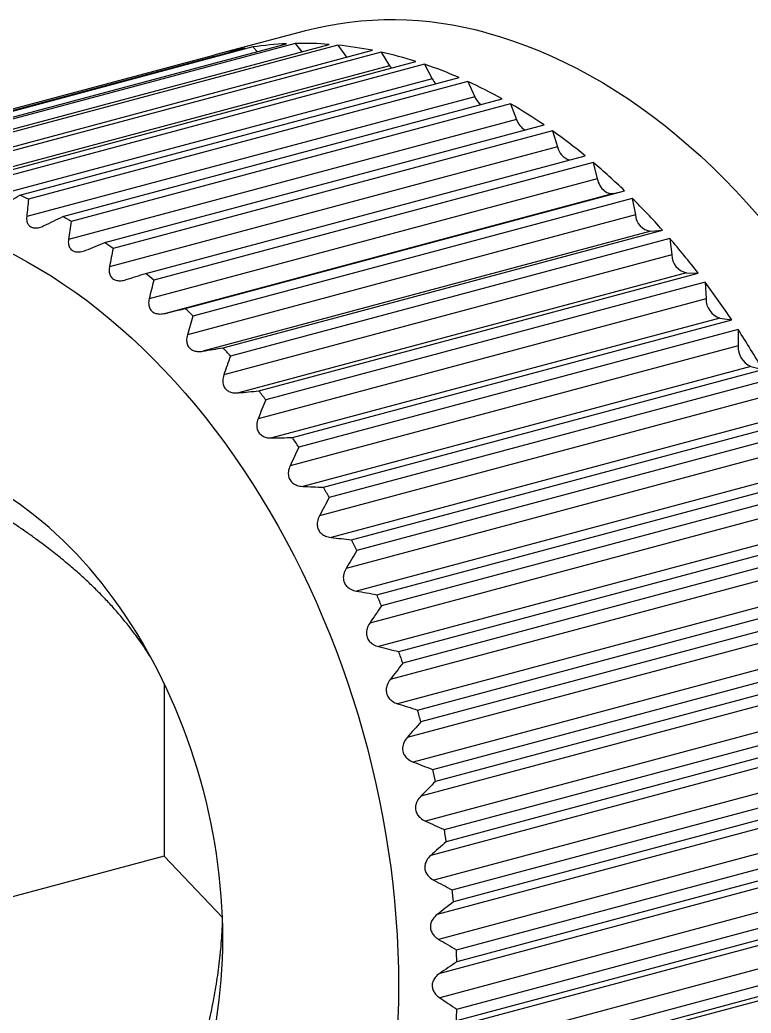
# Model space of a CAD drawing. Header units: millimetres. Extents: x 1.1 to 47.7, y 1.1 to 36.6.
# Drawn here: x 37.673 to 39.88, y 30.95 to 33.948 of the extents above; entities that cross this region are included whole.
import ezdxf

# ---------------------------------------------------------------- set-up
doc = ezdxf.new("R2010")
doc.units = ezdxf.units.MM
doc.header["$LTSCALE"] = 0.17487
doc.linetypes.add('SLD-Solid', pattern=[0])

msp = doc.modelspace()

# ---------------------------------------------------------------- linework, layer by layer
at = {"color": 7, "linetype": 'SLD-Solid', "lineweight": 25}
for p, q in [((38.5308, 33.9141), (38.2657, 33.8431)), ((37.0254, 33.5067), (38.3513, 33.862)), ((38.3763, 33.866), (37.0505, 33.5108)), ((37.1518, 33.5206), (38.4776, 33.8758)), ((38.5032, 33.8767), (37.1774, 33.5215)), ((37.2806, 33.5187), (38.6065, 33.8739)), ((38.6325, 33.8716), (37.3066, 33.5164)), ((37.4111, 33.5008), (38.737, 33.856)), ((38.3763, 33.866), (38.3894, 33.8522)), ((38.5032, 33.8767), (38.5237, 33.8517)), ((38.6325, 33.8716), (38.6584, 33.835)), ((38.2527, 33.8395), (36.9269, 33.4843)), ((38.7632, 33.8506), (37.4373, 33.4954)), ((37.5422, 33.4673), (38.868, 33.8225)), ((38.2527, 33.8395), (38.2561, 33.8364)), ((38.7632, 33.8506), (38.7886, 33.809)), ((38.7886, 33.809), (37.4367, 33.4468)), ((38.8942, 33.8139), (37.5684, 33.4587)), ((38.8942, 33.8139), (38.9174, 33.7701)), ((38.9174, 33.7701), (37.5654, 33.4078)), ((37.6729, 33.4182), (38.9987, 33.7734)), ((39.0247, 33.7618), (37.6989, 33.4066)), ((39.0247, 33.7618), (39.0454, 33.716)), ((39.0454, 33.716), (37.6934, 33.3538)), ((37.8022, 33.3541), (39.128, 33.7093)), ((39.1536, 33.6947), (37.8278, 33.3395)), ((39.1536, 33.6947), (39.1716, 33.6474)), ((39.1716, 33.6474), (37.8196, 33.2852)), ((37.9291, 33.2754), (39.2549, 33.6306)), ((39.2799, 33.6132), (37.9541, 33.258)), ((39.2799, 33.6132), (39.2952, 33.5646)), ((39.2952, 33.5646), (37.9432, 33.2024)), ((38.0527, 33.1827), (39.3785, 33.5379)), ((39.4027, 33.5177), (38.0769, 33.1625)), ((39.4027, 33.5177), (39.415, 33.4683)), ((39.415, 33.4683), (38.0631, 33.1061)), ((38.1719, 33.0766), (39.4978, 33.4319)), ((39.4639, 33.4241), (39.4978, 33.4319)), ((39.4639, 33.4241), (38.1119, 33.0619)), ((39.521, 33.4091), (38.1952, 33.0539)), ((39.521, 33.4091), (39.5304, 33.3592)), ((39.5304, 33.3592), (38.1784, 32.997)), ((38.286, 32.9581), (39.6119, 33.3133)), ((39.577, 33.31), (39.6119, 33.3133)), ((39.577, 33.31), (38.2251, 32.9477)), ((39.634, 33.2882), (38.3081, 32.933)), ((39.634, 33.2882), (39.6402, 33.2382)), ((39.6402, 33.2382), (38.2882, 32.876)), ((39.6844, 33.1842), (38.3324, 32.822)), ((38.3941, 32.828), (39.7199, 33.1832)), ((39.6844, 33.1842), (39.7199, 33.1832)), ((39.7407, 33.1559), (38.4149, 32.8007)), ((39.7407, 33.1559), (39.7438, 33.1061)), ((39.7438, 33.1061), (38.3919, 32.7439)), ((39.7851, 33.0479), (38.4331, 32.6857)), ((38.4952, 32.6873), (39.821, 33.0425)), ((39.7851, 33.0479), (39.821, 33.0425)), ((39.8404, 33.0132), (38.5145, 32.658)), ((39.8404, 33.0132), (39.8404, 32.9641)), ((39.8404, 32.9641), (38.4884, 32.6019)), ((39.8785, 32.9019), (38.5265, 32.5397)), ((38.5887, 32.5371), (39.9145, 32.8923)), ((39.8785, 32.9019), (39.9145, 32.8923)), ((39.9322, 32.8612), (38.6064, 32.506)), ((39.9291, 32.8131), (38.5771, 32.4509)), ((39.9638, 32.7476), (38.6118, 32.3854)), ((38.6738, 32.3785), (39.9997, 32.7337)), ((40.0156, 32.701), (38.6898, 32.3458)), ((40.0094, 32.6544), (38.6574, 32.2922)), ((40.0403, 32.5859), (38.6883, 32.2237)), ((38.75, 32.2127), (40.0758, 32.5679)), ((40.0899, 32.534), (38.764, 32.1788)), ((40.0805, 32.489), (38.7286, 32.1268)), ((40.1075, 32.4182), (38.7555, 32.056)), ((38.8165, 32.041), (40.1423, 32.3962)), ((40.1544, 32.3612), (38.8286, 32.006)), ((40.1421, 32.3184), (38.7901, 31.9562)), ((40.1649, 32.2457), (38.8129, 31.8835)), ((38.8729, 31.8646), (40.1987, 32.2198)), ((40.2088, 32.1841), (38.883, 31.8289)), ((40.1936, 32.1437), (38.8416, 31.7815)), ((40.212, 32.0697), (38.86, 31.7075)), ((38.9188, 31.685), (40.2447, 32.0402)), ((40.2525, 32.004), (38.9267, 31.6488)), ((40.2345, 31.9663), (38.8825, 31.6041)), ((38.1085, 31.9447), (38.1085, 31.4236)), ((40.2485, 31.8917), (38.8965, 31.5294)), ((38.9539, 31.5035), (40.2797, 31.8587)), ((40.2854, 31.8223), (38.9595, 31.4671)), ((40.2647, 31.7876), (38.9127, 31.4254)), ((40.274, 31.7128), (38.9221, 31.3506)), ((38.9777, 31.3215), (40.3036, 31.6767)), ((40.307, 31.6404), (38.9812, 31.2852)), ((40.2838, 31.609), (38.9319, 31.2468)), ((40.2885, 31.5345), (38.9365, 31.1723)), ((38.9903, 31.1404), (40.3161, 31.4956)), ((40.3173, 31.4596), (38.9915, 31.1044)), ((38.1085, 31.4236), (36.7617, 31.0628)), ((38.1085, 31.4236), (38.284, 31.2385)), ((40.2918, 31.4317), (38.9398, 31.0695)), ((40.2918, 31.3582), (38.9398, 30.996)), ((38.9915, 30.9615), (40.3173, 31.3167)), ((40.3161, 31.2813), (38.9903, 30.9261)), ((40.2885, 31.2571), (38.9365, 30.8949)), ((40.2838, 31.1852), (38.9319, 30.823)), ((38.9812, 30.7862), (40.307, 31.1414)), ((40.3036, 31.1069), (38.9777, 30.7517)), ((40.274, 31.0866), (38.9221, 30.7244))]:
    msp.add_line(p, q, dxfattribs=at)
at = {"color": 7, "linetype": 'SLD-Solid', "lineweight": 25, "flags": 128}
for points in [[(39.0808, 33.9088), (39.1201, 33.8976), (39.1594, 33.8849), (39.1987, 33.8709), (39.2378, 33.8555), (39.2769, 33.8387), (39.3158, 33.8206), (39.3546, 33.8012), (39.3932, 33.7804), (39.4315, 33.7583), (39.4697, 33.7348), (39.5075, 33.7102), (39.5451, 33.6842), (39.5823, 33.657), (39.6192, 33.6285), (39.6558, 33.5989), (39.6919, 33.5681), (39.7276, 33.5361), (39.7629, 33.5029), (39.7977, 33.4686), (39.8321, 33.4332), (39.8659, 33.3968), (39.8991, 33.3593), (39.9318, 33.3207), (39.964, 33.2812), (39.9955, 33.2407), (40.0264, 33.1992), (40.0566, 33.1568), (40.0862, 33.1136), (40.1151, 33.0694), (40.1433, 33.0245), (40.1707, 32.9788), (40.1974, 32.9322), (40.2233, 32.885), (40.2485, 32.837), (40.2729, 32.7884), (40.2964, 32.7392), (40.3191, 32.6893), (40.3409, 32.6389), (40.3619, 32.588), (40.3821, 32.5365), (40.4013, 32.4846), (40.4196, 32.4323), (40.437, 32.3795), (40.4535, 32.3264), (40.469, 32.273), (40.4836, 32.2193), (40.4972, 32.1654), (40.5098, 32.1113), (40.5215, 32.057), (40.5322, 32.0025), (40.5418, 31.948), (40.5505, 31.8934), (40.5582, 31.8388), (40.5649, 31.7841), (40.5705, 31.7296), (40.5751, 31.6751), (40.5787, 31.6208), (40.5813, 31.5666), (40.5828, 31.5126), (40.5834, 31.4589), (40.5828, 31.4055), (40.5813, 31.3523), (40.5787, 31.2995), (40.5751, 31.2471), (40.5705, 31.1951), (40.5649, 31.1436), (40.5582, 31.0926), (40.5505, 31.0421), (40.5418, 30.9921), (40.5322, 30.9427), (40.5215, 30.894), (40.5098, 30.846), (40.4972, 30.7986), (40.4836, 30.752), (40.469, 30.7061), (40.4535, 30.661), (40.437, 30.6167), (40.4196, 30.5733), (40.4013, 30.5308), (40.3821, 30.4892), (40.3619, 30.4485), (40.3409, 30.4088), (40.3191, 30.3701), (40.2964, 30.3324), (40.2729, 30.2958), (40.2485, 30.2602), (40.2233, 30.2257), (40.1974, 30.1924), (40.1707, 30.1602), (40.1433, 30.1292), (40.1151, 30.0993), (40.0862, 30.0707), (40.0566, 30.0432), (40.0264, 30.0171), (39.9955, 29.9922), (39.964, 29.9685), (39.9318, 29.9462), (39.8991, 29.9252), (39.8659, 29.9055), (39.8321, 29.8872), (39.7977, 29.8702), (39.7629, 29.8545), (39.7276, 29.8403), (39.6919, 29.8274), (39.6558, 29.816), (39.6307, 29.8089)], [(38.7886, 33.809), (38.7916, 33.8046), (38.7932, 33.8024)], [(39.415, 33.4683), (39.4166, 33.4628), (39.4185, 33.4576), (39.4208, 33.4525), (39.4234, 33.4477), (39.4264, 33.4432), (39.4295, 33.4391), (39.433, 33.4354), (39.4366, 33.4321), (39.4403, 33.4293), (39.4442, 33.4271), (39.4482, 33.4253), (39.4522, 33.4242), (39.4562, 33.4236), (39.4601, 33.4236), (39.4639, 33.4241)], [(37.4014, 33.3384), (37.4384, 33.3279), (37.4754, 33.316), (37.5123, 33.3028), (37.5492, 33.2883), (37.586, 33.2725), (37.6226, 33.2554), (37.6591, 33.2371), (37.6954, 33.2176), (37.7315, 33.1968), (37.7674, 33.1747), (37.803, 33.1515), (37.8384, 33.1271), (37.8735, 33.1014), (37.9082, 33.0747), (37.9426, 33.0468), (37.9766, 33.0177), (38.0102, 32.9876), (38.0434, 32.9564), (38.0762, 32.9241), (38.1085, 32.8908), (38.1403, 32.8565), (38.1716, 32.8212), (38.2024, 32.785), (38.2326, 32.7477), (38.2623, 32.7096), (38.2914, 32.6706), (38.3198, 32.6307), (38.3477, 32.59), (38.3749, 32.5485), (38.4014, 32.5062), (38.4272, 32.4631), (38.4523, 32.4193), (38.4768, 32.3749), (38.5004, 32.3297), (38.5234, 32.284), (38.5455, 32.2376), (38.5669, 32.1907), (38.5874, 32.1433), (38.6072, 32.0953), (38.6261, 32.0469), (38.6442, 31.998), (38.6615, 31.9488), (38.6778, 31.8991), (38.6933, 31.8492), (38.7079, 31.7989), (38.7217, 31.7484), (38.7345, 31.6976), (38.7464, 31.6467), (38.7574, 31.5955), (38.7674, 31.5443), (38.7765, 31.493), (38.7847, 31.4416), (38.7919, 31.3902), (38.7982, 31.3388), (38.8035, 31.2874), (38.8078, 31.2362), (38.8112, 31.185), (38.8137, 31.134), (38.8151, 31.0832), (38.8156, 31.0327), (38.8151, 30.9824), (38.8137, 30.9323), (38.8112, 30.8827), (38.8078, 30.8333), (38.8035, 30.7844), (38.7982, 30.7359), (38.7919, 30.6879), (38.7847, 30.6403), (38.7765, 30.5933), (38.7674, 30.5469), (38.7574, 30.501), (38.7464, 30.4558), (38.7345, 30.4112), (38.7217, 30.3673), (38.7079, 30.3241), (38.6933, 30.2817), (38.6778, 30.24), (38.6615, 30.1992), (38.6442, 30.1592), (38.6261, 30.12), (38.6072, 30.0817), (38.5874, 30.0443), (38.5669, 30.0079), (38.5455, 29.9724), (38.5234, 29.938), (38.5004, 29.9045), (38.4768, 29.872), (38.4523, 29.8407), (38.4272, 29.8103), (38.4014, 29.7811), (38.3749, 29.753), (38.3477, 29.7261), (38.3198, 29.7003), (38.2914, 29.6756), (38.2623, 29.6522), (38.2326, 29.63), (38.2024, 29.609), (38.1716, 29.5892), (38.1403, 29.5706), (38.1085, 29.5534), (38.0762, 29.5374), (38.0434, 29.5227), (38.0102, 29.5093), (37.9766, 29.4972), (37.9426, 29.4864), (37.9082, 29.4769), (37.8735, 29.4687), (37.8384, 29.4619), (37.803, 29.4564), (37.7674, 29.4523), (37.7315, 29.4495), (37.6954, 29.448), (37.6591, 29.4479), (37.6226, 29.4491), (37.586, 29.4517), (37.5492, 29.4556), (37.5123, 29.4609), (37.4754, 29.4675), (37.4384, 29.4754), (37.4014, 29.4847), (37.3644, 29.4952), (37.3274, 29.5071), (37.2904, 29.5203), (37.2536, 29.5348), (37.2168, 29.5506), (37.1801, 29.5677), (37.1437, 29.586), (37.1073, 29.6055), (37.0712, 29.6264), (37.0354, 29.6484), (36.9997, 29.6716), (36.9644, 29.6961), (36.9293, 29.7217), (36.8946, 29.7484), (36.8602, 29.7763), (36.8262, 29.8054), (36.7925, 29.8355), (36.7593, 29.8667), (36.7266, 29.899), (36.6943, 29.9323), (36.6625, 29.9666), (36.6311, 30.0019), (36.6004, 30.0382), (36.5701, 30.0754), (36.5405, 30.1135), (36.5114, 30.1525), (36.4829, 30.1924), (36.4551, 30.2331), (36.4279, 30.2746), (36.4014, 30.317), (36.3755, 30.36), (36.3504, 30.4038), (36.326, 30.4482), (36.3023, 30.4934), (36.2794, 30.5391), (36.2573, 30.5855), (36.2359, 30.6324), (36.2153, 30.6799), (36.1956, 30.7278), (36.1766, 30.7762), (36.1585, 30.8251), (36.1413, 30.8744), (36.1249, 30.924), (36.1094, 30.9739), (36.0948, 31.0242), (36.0811, 31.0747), (36.0683, 31.1255), (36.0564, 31.1765), (36.0454, 31.2276), (36.0354, 31.2788), (36.0262, 31.3301), (36.0181, 31.3815), (36.0108, 31.4329), (36.0046, 31.4843), (35.9993, 31.5357), (35.9949, 31.5869), (35.9915, 31.6381), (35.9891, 31.6891), (35.9877, 31.7399), (35.9872, 31.7904), (35.9877, 31.8407), (35.9891, 31.8908), (35.9915, 31.9405), (35.9949, 31.9898), (35.9993, 32.0387), (36.0046, 32.0872), (36.0108, 32.1352), (36.0181, 32.1828), (36.0262, 32.2298), (36.0354, 32.2762), (36.0454, 32.3221), (36.0564, 32.3673), (36.0683, 32.4119), (36.0811, 32.4558), (36.0948, 32.499), (36.1094, 32.5414), (36.1249, 32.5831), (36.1413, 32.6239), (36.1585, 32.664), (36.1766, 32.7031), (36.1956, 32.7414), (36.2153, 32.7788), (36.2359, 32.8152), (36.2573, 32.8507), (36.2794, 32.8852), (36.3023, 32.9186), (36.326, 32.9511), (36.3504, 32.9825), (36.3755, 33.0128), (36.4014, 33.042), (36.4279, 33.0701), (36.4551, 33.097), (36.4829, 33.1228), (36.5114, 33.1475), (36.5405, 33.1709), (36.5701, 33.1931), (36.6004, 33.2142), (36.6311, 33.2339), (36.6625, 33.2525), (36.6943, 33.2697), (36.7266, 33.2857), (36.7593, 33.3004), (36.7925, 33.3138), (36.8262, 33.326), (36.8602, 33.3368), (36.8946, 33.3462), (36.9293, 33.3544), (36.9644, 33.3612), (36.9997, 33.3667), (37.0354, 33.3708), (37.0712, 33.3737), (37.1073, 33.3751), (37.1437, 33.3752), (37.1801, 33.374), (37.2168, 33.3714), (37.2536, 33.3675), (37.2904, 33.3622), (37.3274, 33.3556), (37.3644, 33.3477), (37.4014, 33.3384)], [(38.2853, 31.1748), (38.285, 31.2064), (38.2841, 31.2381), (38.2825, 31.27), (38.2804, 31.3019), (38.2777, 31.334), (38.2744, 31.3661), (38.2705, 31.3982), (38.2659, 31.4303), (38.2608, 31.4624), (38.2551, 31.4945), (38.2489, 31.5265), (38.242, 31.5585), (38.2346, 31.5903), (38.2266, 31.6221), (38.218, 31.6536), (38.2088, 31.6851), (38.1992, 31.7163), (38.1889, 31.7473), (38.1782, 31.7781), (38.1668, 31.8086), (38.155, 31.8389), (38.1427, 31.8689), (38.1298, 31.8985), (38.1165, 31.9279), (38.1026, 31.9568), (38.0883, 31.9854), (38.0735, 32.0136), (38.0582, 32.0414), (38.0425, 32.0688), (38.0264, 32.0957), (38.0098, 32.1221), (37.9928, 32.1481), (37.9754, 32.1735), (37.9576, 32.1985), (37.9395, 32.2228), (37.9209, 32.2467), (37.902, 32.2699), (37.8828, 32.2926), (37.8632, 32.3147), (37.8433, 32.3361), (37.8231, 32.3569), (37.8027, 32.3771), (37.7819, 32.3966), (37.7609, 32.4154), (37.7396, 32.4336), (37.7181, 32.451), (37.6964, 32.4677), (37.6745, 32.4837), (37.6524, 32.499), (37.6301, 32.5135), (37.6077, 32.5273), (37.5851, 32.5403), (37.5625, 32.5525), (37.5396, 32.564), (37.5168, 32.5746), (37.4938, 32.5845), (37.4707, 32.5936), (37.4476, 32.6018), (37.4245, 32.6092), (37.4014, 32.6159), (37.3782, 32.6216), (37.3551, 32.6266), (37.332, 32.6307), (37.309, 32.634), (37.286, 32.6365), (37.2631, 32.6381), (37.2403, 32.6388), (37.2176, 32.6388), (37.195, 32.6379), (37.1726, 32.6361), (37.1503, 32.6335), (37.1282, 32.6301), (37.1063, 32.6258), (37.0846, 32.6207), (37.0631, 32.6148), (37.0419, 32.6081), (37.0209, 32.6005), (37.0001, 32.5921), (36.9796, 32.5829), (36.9594, 32.5729), (36.9396, 32.5621), (36.92, 32.5505), (36.9007, 32.5382), (36.8818, 32.525), (36.8633, 32.5112), (36.8451, 32.4965), (36.8273, 32.4811), (36.8099, 32.465), (36.793, 32.4481), (36.7764, 32.4306), (36.7602, 32.4123), (36.7445, 32.3934), (36.7293, 32.3738), (36.7145, 32.3535), (36.7001, 32.3326), (36.6863, 32.311), (36.6729, 32.2888), (36.6601, 32.2661), (36.6477, 32.2427), (36.6359, 32.2188), (36.6246, 32.1943), (36.6138, 32.1693), (36.6036, 32.1438), (36.5939, 32.1177), (36.5848, 32.0912), (36.5762, 32.0642), (36.5682, 32.0368), (36.5608, 32.0089), (36.5539, 31.9806), (36.5476, 31.952), (36.5419, 31.923), (36.5368, 31.8936), (36.5323, 31.8639), (36.5284, 31.8338), (36.5251, 31.8035), (36.5223, 31.7729), (36.5202, 31.7421), (36.5187, 31.7111), (36.5178, 31.6798), (36.5175, 31.6484), (36.5178, 31.6168), (36.5187, 31.585), (36.5202, 31.5531), (36.5223, 31.5212), (36.5251, 31.4891), (36.5284, 31.457), (36.5323, 31.4249), (36.5368, 31.3928), (36.5419, 31.3607), (36.5476, 31.3286), (36.5539, 31.2966), (36.5608, 31.2646), (36.5682, 31.2328), (36.5762, 31.201), (36.5848, 31.1695), (36.5939, 31.1381), (36.6036, 31.1068), (36.6138, 31.0758), (36.6246, 31.045), (36.6359, 31.0145), (36.6477, 30.9842), (36.6601, 30.9542), (36.6729, 30.9246), (36.6863, 30.8953), (36.7001, 30.8663), (36.7145, 30.8377), (36.7293, 30.8095), (36.7445, 30.7817), (36.7602, 30.7543), (36.7764, 30.7274), (36.793, 30.701), (36.8099, 30.675), (36.8273, 30.6496), (36.8451, 30.6247), (36.8633, 30.6003), (36.8818, 30.5764), (36.9007, 30.5532), (36.92, 30.5305), (36.9396, 30.5084), (36.9594, 30.487), (36.9796, 30.4662), (37.0001, 30.446), (37.0209, 30.4265), (37.0419, 30.4077), (37.0631, 30.3895), (37.0846, 30.3721), (37.1063, 30.3554), (37.1282, 30.3394), (37.1503, 30.3241), (37.1726, 30.3096), (37.195, 30.2958), (37.2176, 30.2828), (37.2403, 30.2706), (37.2631, 30.2591), (37.286, 30.2485), (37.309, 30.2386), (37.332, 30.2295), (37.3551, 30.2213), (37.3782, 30.2139), (37.4014, 30.2073), (37.4245, 30.2015), (37.4476, 30.1965), (37.4707, 30.1924), (37.4938, 30.1891), (37.5168, 30.1866), (37.5396, 30.185), (37.5625, 30.1843), (37.5851, 30.1843), (37.6077, 30.1852), (37.6301, 30.187), (37.6524, 30.1896), (37.6745, 30.193), (37.6964, 30.1973), (37.7181, 30.2024), (37.7396, 30.2083), (37.7609, 30.2151), (37.7819, 30.2226), (37.8027, 30.231), (37.8231, 30.2402), (37.8433, 30.2502), (37.8632, 30.261), (37.8828, 30.2726), (37.902, 30.2849), (37.9209, 30.2981), (37.9395, 30.312), (37.9576, 30.3266), (37.9754, 30.342), (37.9928, 30.3581), (38.0098, 30.375), (38.0264, 30.3925), (38.0425, 30.4108), (38.0582, 30.4297), (38.0735, 30.4494), (38.0883, 30.4696), (38.1026, 30.4906), (38.1165, 30.5121), (38.1298, 30.5343), (38.1427, 30.557), (38.155, 30.5804), (38.1668, 30.6043), (38.1782, 30.6288), (38.1889, 30.6538), (38.1992, 30.6794), (38.2088, 30.7054), (38.218, 30.7319), (38.2266, 30.7589), (38.2346, 30.7863), (38.242, 30.8142), (38.2489, 30.8425), (38.2551, 30.8711), (38.2608, 30.9002), (38.2659, 30.9295), (38.2705, 30.9593), (38.2744, 30.9893), (38.2777, 31.0196), (38.2804, 31.0502), (38.2825, 31.081), (38.2841, 31.112), (38.285, 31.1433), (38.2853, 31.1748)]]:
    msp.add_lwpolyline(points, dxfattribs=at)
at = {"color": 7, "linetype": 'SLD-Solid', "lineweight": 25}
for centre, radius, start, end in [((38.796, 32.8903), 1.0575, 74.3777, 104.5192), ((38.5213, 32.8889), 0.9878, 99.9111, 105.7771), ((38.5243, 32.8685), 1.0084, 92.6573, 98.4431), ((38.5257, 32.8221), 1.0549, 85.6082, 91.2227), ((38.5191, 32.7503), 1.1269, 78.8555, 84.2279), ((38.4992, 32.6555), 1.2239, 72.4597, 77.5444), ((38.4615, 32.5409), 1.3445, 66.4498, 71.2258), ((38.9739, 33.7994), 0.0636, 207.4294, 224.6433), ((38.4034, 32.4112), 1.4867, 60.8291, 65.2953), ((39.1022, 33.7405), 0.0619, 203.2492, 231.437), ((38.3236, 32.2715), 1.6476, 55.5811, 59.7516), ((39.2271, 33.6658), 0.0585, 198.3957, 239.8167), ((38.2231, 32.1275), 1.8232, 50.6774, 54.5755), ((39.3485, 33.5769), 0.0548, 192.9771, 250.9952), ((38.1045, 31.9849), 2.0087, 46.0826, 49.7368), ((37.109, 32.1227), 1.4129, 65.324, 66.4791), ((37.9719, 31.8492), 2.1984, 41.7585, 45.1992), ((37.0401, 31.9873), 1.565, 59.7785, 60.8575), ((39.5824, 33.3618), 0.0521, 182.8372, 264.1205), ((37.8312, 31.7253), 2.386, 37.6666, 40.9246), ((36.9497, 31.8446), 1.7339, 54.6, 55.6077), ((39.6961, 33.2389), 0.0559, 180.7091, 257.882), ((36.8396, 31.7006), 1.9152, 49.7584, 50.7015), ((37.6891, 31.617), 2.5646, 33.7697, 36.8745), ((39.8034, 33.1046), 0.0596, 178.5099, 252.1343), ((36.7134, 31.5608), 2.1037, 45.218, 46.1038), ((37.553, 31.5271), 2.7277, 30.0324, 33.0122), ((36.5759, 31.4304), 2.2932, 40.9405, 41.7768), ((39.9033, 32.9599), 0.0631, 176.1972, 246.8474), ((36.4336, 31.3138), 2.4772, 36.8877, 37.6821), ((36.2935, 31.2144), 2.6489, 33.0228, 33.7825), ((36.1632, 31.1343), 2.8019, 29.3109, 30.0427), ((36.0501, 31.0744), 2.9299, 25.7191, 26.4294), ((35.961, 31.0339), 3.0278, 22.2163, 22.9112), ((35.9015, 31.0111), 3.0915, 18.773, 19.4583), ((35.876, 31.0029), 3.1184, 15.3606, 16.0419), ((35.8869, 31.0054), 3.1072, 11.9511, 12.6341), ((35.9348, 31.0142), 3.0585, 8.5167, 9.207), ((36.0184, 31.0245), 2.9743, 5.029, 5.7322), ((36.1343, 31.0316), 2.8581, 1.4587, 2.1808), ((36.2776, 31.0315), 2.7147, 357.7751, 358.5224)]:
    msp.add_arc(centre, radius, start, end, dxfattribs=at)
for points in [[(37.6191, 33.3871), (37.637, 33.3975), (37.6549, 33.4079), (37.6729, 33.4182)], [(37.6989, 33.4066), (37.697, 33.389), (37.6952, 33.3715), (37.6934, 33.3538)], [(37.7465, 33.3269), (37.765, 33.3359), (37.7836, 33.345), (37.8022, 33.3541)], [(37.8278, 33.3395), (37.825, 33.3214), (37.8223, 33.3033), (37.8196, 33.2852)], [(37.8717, 33.2522), (37.8908, 33.2599), (37.9099, 33.2677), (37.9291, 33.2754)], [(37.9541, 33.258), (37.9504, 33.2395), (37.9468, 33.2209), (37.9432, 33.2024)], [(37.9938, 33.1637), (38.0134, 33.17), (38.033, 33.1763), (38.0527, 33.1827)], [(38.0769, 33.1625), (38.0722, 33.1437), (38.0676, 33.1249), (38.0631, 33.1061)], [(38.1119, 33.0619), (38.1319, 33.0668), (38.1519, 33.0717), (38.1719, 33.0766)], [(38.1952, 33.0539), (38.1895, 33.035), (38.1839, 33.016), (38.1784, 32.997)], [(38.2251, 32.9477), (38.2454, 32.9512), (38.2657, 32.9547), (38.286, 32.9581)], [(38.3081, 32.933), (38.3015, 32.914), (38.2948, 32.895), (38.2882, 32.876)], [(38.3324, 32.822), (38.3529, 32.824), (38.3735, 32.826), (38.3941, 32.828)], [(38.4149, 32.8007), (38.4071, 32.7818), (38.3995, 32.7629), (38.3919, 32.7439)], [(38.4331, 32.6857), (38.4538, 32.6862), (38.4745, 32.6867), (38.4952, 32.6873)], [(38.5145, 32.658), (38.5058, 32.6393), (38.4971, 32.6206), (38.4884, 32.6019)], [(38.5265, 32.5397), (38.5472, 32.5388), (38.568, 32.5379), (38.5887, 32.5371)], [(38.6064, 32.506), (38.5966, 32.4877), (38.5868, 32.4693), (38.5771, 32.4509)], [(38.6118, 32.3854), (38.6325, 32.383), (38.6531, 32.3807), (38.6738, 32.3785)], [(38.6898, 32.3458), (38.679, 32.328), (38.6682, 32.3101), (38.6574, 32.2922)], [(38.6883, 32.2237), (38.7088, 32.22), (38.7294, 32.2163), (38.75, 32.2127)], [(38.764, 32.1788), (38.7522, 32.1615), (38.7404, 32.1442), (38.7286, 32.1268)], [(38.7555, 32.056), (38.7758, 32.0509), (38.7962, 32.0459), (38.8165, 32.041)], [(38.8286, 32.006), (38.8157, 31.9894), (38.8029, 31.9728), (38.7901, 31.9562)], [(38.8129, 31.8835), (38.8329, 31.8772), (38.8529, 31.8709), (38.8729, 31.8646)], [(38.883, 31.8289), (38.8691, 31.8131), (38.8553, 31.7973), (38.8416, 31.7815)], [(38.86, 31.7075), (38.8796, 31.7), (38.8992, 31.6925), (38.9188, 31.685)], [(38.9267, 31.6488), (38.912, 31.634), (38.8972, 31.6191), (38.8825, 31.6041)], [(38.8965, 31.5294), (38.9156, 31.5208), (38.9347, 31.5121), (38.9539, 31.5035)], [(38.9595, 31.4671), (38.9439, 31.4533), (38.9283, 31.4394), (38.9127, 31.4254)], [(38.9221, 31.3506), (38.9406, 31.3409), (38.9592, 31.3312), (38.9777, 31.3215)], [(38.9812, 31.2852), (38.9647, 31.2724), (38.9483, 31.2596), (38.9319, 31.2468)], [(38.9365, 31.1723), (38.9544, 31.1616), (38.9724, 31.151), (38.9903, 31.1404)], [(38.9915, 31.1044), (38.9742, 31.0927), (38.957, 31.0811), (38.9398, 31.0695)], [(38.9398, 30.996), (38.957, 30.9844), (38.9742, 30.9729), (38.9915, 30.9615)]]:
    msp.add_open_spline(points, degree=3, dxfattribs=at)
for points, knots in [([(37.6934, 33.3538), (37.6929, 33.3486), (37.6931, 33.3435), (37.6943, 33.3388), (37.6953, 33.3351), (37.6969, 33.3317), (37.6992, 33.3288), (37.7016, 33.3259), (37.7047, 33.3235), (37.7084, 33.322), (37.7115, 33.3207), (37.7151, 33.32), (37.7189, 33.3199), (37.7227, 33.3198), (37.7268, 33.3202), (37.7308, 33.3211), (37.7361, 33.3223), (37.7414, 33.3244), (37.7465, 33.3269)], [0.0000002975, 0.0000002975, 0.0000002975, 0.0000002975, 0.000037427, 0.000037427, 0.000037427, 0.0000670436, 0.0000670436, 0.0000670436, 0.0000969662, 0.0000969662, 0.0000969662, 0.0001227717, 0.0001227717, 0.0001227717, 0.0001490574, 0.0001490574, 0.0001490574, 0.0001835997, 0.0001835997, 0.0001835997, 0.0001835997]), ([(37.8196, 33.2852), (37.8189, 33.2798), (37.8188, 33.2744), (37.8198, 33.2695), (37.8206, 33.2655), (37.8221, 33.2618), (37.8243, 33.2586), (37.8265, 33.2553), (37.8295, 33.2526), (37.8331, 33.2507), (37.8362, 33.2491), (37.8398, 33.248), (37.8436, 33.2475), (37.8475, 33.247), (37.8516, 33.2471), (37.8556, 33.2477), (37.861, 33.2485), (37.8665, 33.2501), (37.8717, 33.2522)], [0.0000002815, 0.0000002815, 0.0000002815, 0.0000002815, 0.0000374218, 0.0000374218, 0.0000374218, 0.0000670366, 0.0000670366, 0.0000670366, 0.0000969574, 0.0000969574, 0.0000969574, 0.0001227623, 0.0001227623, 0.0001227623, 0.0001490488, 0.0001490488, 0.0001490488, 0.0001835833, 0.0001835833, 0.0001835833, 0.0001835833]), ([(37.9432, 33.2024), (37.9421, 33.1969), (37.9418, 33.1913), (37.9425, 33.1861), (37.9431, 33.182), (37.9444, 33.1779), (37.9465, 33.1744), (37.9485, 33.1709), (37.9515, 33.1678), (37.955, 33.1655), (37.958, 33.1635), (37.9616, 33.1621), (37.9653, 33.1613), (37.9692, 33.1604), (37.9733, 33.1602), (37.9775, 33.1604), (37.9829, 33.1608), (37.9885, 33.1619), (37.9938, 33.1637)], [0.000000269, 0.000000269, 0.000000269, 0.000000269, 0.0000374177, 0.0000374177, 0.0000374177, 0.0000670312, 0.0000670312, 0.0000670312, 0.0000969505, 0.0000969505, 0.0000969505, 0.0001227549, 0.0001227549, 0.0001227549, 0.0001490421, 0.0001490421, 0.0001490421, 0.0001835706, 0.0001835706, 0.0001835706, 0.0001835706]), ([(38.0631, 33.1061), (38.0617, 33.1005), (38.0611, 33.0948), (38.0616, 33.0893), (38.062, 33.085), (38.063, 33.0807), (38.0649, 33.0769), (38.0668, 33.0731), (38.0696, 33.0697), (38.073, 33.067), (38.076, 33.0647), (38.0795, 33.063), (38.0832, 33.0618), (38.087, 33.0606), (38.0911, 33.06), (38.0953, 33.0599), (38.1008, 33.0598), (38.1064, 33.0606), (38.1119, 33.0619)], [0.0000002595, 0.0000002595, 0.0000002595, 0.0000002595, 0.0000374146, 0.0000374146, 0.0000374146, 0.000067027, 0.000067027, 0.000067027, 0.0000969452, 0.0000969452, 0.0000969452, 0.0001227493, 0.0001227493, 0.0001227493, 0.0001490369, 0.0001490369, 0.0001490369, 0.0001835609, 0.0001835609, 0.0001835609, 0.0001835609]), ([(38.1784, 32.997), (38.1767, 32.9914), (38.1758, 32.9856), (38.176, 32.9799), (38.1762, 32.9754), (38.177, 32.971), (38.1787, 32.9669), (38.1804, 32.9628), (38.183, 32.9591), (38.1863, 32.9561), (38.1891, 32.9535), (38.1926, 32.9514), (38.1963, 32.9499), (38.2, 32.9484), (38.2041, 32.9474), (38.2083, 32.947), (38.2138, 32.9465), (38.2195, 32.9468), (38.2251, 32.9477)], [0.0000002524, 0.0000002524, 0.0000002524, 0.0000002524, 0.0000374123, 0.0000374123, 0.0000374123, 0.000067024, 0.000067024, 0.000067024, 0.0000969413, 0.0000969413, 0.0000969413, 0.0001227451, 0.0001227451, 0.0001227451, 0.0001490332, 0.0001490332, 0.0001490332, 0.0001835537, 0.0001835537, 0.0001835537, 0.0001835537]), ([(38.2882, 32.876), (38.2863, 32.8703), (38.2851, 32.8645), (38.285, 32.8587), (38.2849, 32.8541), (38.2855, 32.8494), (38.287, 32.8451), (38.2885, 32.8408), (38.2909, 32.8368), (38.294, 32.8335), (38.2967, 32.8306), (38.3, 32.8282), (38.3037, 32.8264), (38.3073, 32.8246), (38.3114, 32.8233), (38.3156, 32.8225), (38.321, 32.8216), (38.3268, 32.8215), (38.3324, 32.822)], [0.0000002476, 0.0000002476, 0.0000002476, 0.0000002476, 0.0000374107, 0.0000374107, 0.0000374107, 0.0000670219, 0.0000670219, 0.0000670219, 0.0000969387, 0.0000969387, 0.0000969387, 0.0001227423, 0.0001227423, 0.0001227423, 0.0001490306, 0.0001490306, 0.0001490306, 0.0001835488, 0.0001835488, 0.0001835488, 0.0001835488]), ([(38.3919, 32.7439), (38.3896, 32.7383), (38.3881, 32.7324), (38.3876, 32.7265), (38.3873, 32.7218), (38.3877, 32.717), (38.3889, 32.7126), (38.3902, 32.7081), (38.3924, 32.7038), (38.3953, 32.7002), (38.3979, 32.697), (38.4011, 32.6943), (38.4046, 32.6922), (38.4082, 32.6901), (38.4122, 32.6885), (38.4163, 32.6874), (38.4217, 32.686), (38.4275, 32.6855), (38.4331, 32.6857)], [0.0000002448, 0.0000002448, 0.0000002448, 0.0000002448, 0.0000374098, 0.0000374098, 0.0000374098, 0.0000670206, 0.0000670206, 0.0000670206, 0.0000969371, 0.0000969371, 0.0000969371, 0.0001227406, 0.0001227406, 0.0001227406, 0.000149029, 0.000149029, 0.000149029, 0.0001835459, 0.0001835459, 0.0001835459, 0.0001835459]), ([(38.4884, 32.6019), (38.4858, 32.5964), (38.484, 32.5904), (38.4832, 32.5845), (38.4826, 32.5797), (38.4827, 32.5748), (38.4837, 32.5702), (38.4847, 32.5655), (38.4867, 32.561), (38.4894, 32.5571), (38.4918, 32.5538), (38.4949, 32.5508), (38.4983, 32.5484), (38.5018, 32.546), (38.5057, 32.5441), (38.5098, 32.5427), (38.5151, 32.5409), (38.5208, 32.54), (38.5265, 32.5397)], [0.0000002439, 0.0000002439, 0.0000002439, 0.0000002439, 0.0000374095, 0.0000374095, 0.0000374095, 0.0000670202, 0.0000670202, 0.0000670202, 0.0000969366, 0.0000969366, 0.0000969366, 0.0001227401, 0.0001227401, 0.0001227401, 0.0001490286, 0.0001490286, 0.0001490286, 0.000183545, 0.000183545, 0.000183545, 0.000183545]), ([(38.0678, 32.0237), (38.0633, 32.0308), (38.054, 32.0454), (38.039, 32.0676), (38.0209, 32.0929), (37.9995, 32.1208), (37.9745, 32.1513), (37.9479, 32.1815), (37.9196, 32.2115), (37.8896, 32.2412), (37.8579, 32.2707), (37.8248, 32.2997), (37.7901, 32.3283), (37.7542, 32.3565), (37.7198, 32.382), (37.6875, 32.405), (37.6575, 32.4256), (37.6271, 32.4458), (37.5962, 32.4657), (37.5649, 32.4853), (37.5332, 32.5045), (37.5012, 32.5235), (37.4796, 32.5359), (37.4688, 32.5421)], [0, 0, 0, 0, 0.03647, 0.075371, 0.114271, 0.16735, 0.220532, 0.273696, 0.326973, 0.381094, 0.435217, 0.489788, 0.544361, 0.59974, 0.65521, 0.698039, 0.740901, 0.783965, 0.827028, 0.870185, 0.913342, 0.956663, 1, 1, 1, 1]), ([(38.5771, 32.4509), (38.5743, 32.4455), (38.5721, 32.4396), (38.571, 32.4336), (38.5701, 32.4289), (38.57, 32.4239), (38.5707, 32.4191), (38.5714, 32.4143), (38.5731, 32.4096), (38.5757, 32.4055), (38.5779, 32.4019), (38.5808, 32.3987), (38.584, 32.3961), (38.5874, 32.3934), (38.5912, 32.3912), (38.5952, 32.3895), (38.6004, 32.3873), (38.6061, 32.386), (38.6118, 32.3854)], [0.0000002449, 0.0000002449, 0.0000002449, 0.0000002449, 0.0000374098, 0.0000374098, 0.0000374098, 0.0000670207, 0.0000670207, 0.0000670207, 0.0000969371, 0.0000969371, 0.0000969371, 0.0001227407, 0.0001227407, 0.0001227407, 0.0001490291, 0.0001490291, 0.0001490291, 0.0001835459, 0.0001835459, 0.0001835459, 0.0001835459]), ([(38.6574, 32.2922), (38.6542, 32.2869), (38.6517, 32.2811), (38.6503, 32.2751), (38.6491, 32.2703), (38.6487, 32.2653), (38.6492, 32.2605), (38.6496, 32.2556), (38.6511, 32.2507), (38.6534, 32.2464), (38.6554, 32.2427), (38.6581, 32.2392), (38.6612, 32.2363), (38.6644, 32.2334), (38.6681, 32.2309), (38.672, 32.229), (38.6771, 32.2264), (38.6827, 32.2247), (38.6883, 32.2237)], [0.0000002477, 0.0000002477, 0.0000002477, 0.0000002477, 0.0000374108, 0.0000374108, 0.0000374108, 0.0000670219, 0.0000670219, 0.0000670219, 0.0000969387, 0.0000969387, 0.0000969387, 0.0001227423, 0.0001227423, 0.0001227423, 0.0001490306, 0.0001490306, 0.0001490306, 0.0001835488, 0.0001835488, 0.0001835488, 0.0001835488]), ([(38.7286, 32.1268), (38.7251, 32.1217), (38.7222, 32.116), (38.7205, 32.1101), (38.7191, 32.1054), (38.7183, 32.1004), (38.7185, 32.0955), (38.7187, 32.0906), (38.7199, 32.0856), (38.7219, 32.0811), (38.7237, 32.0772), (38.7262, 32.0735), (38.7292, 32.0704), (38.7322, 32.0673), (38.7357, 32.0646), (38.7395, 32.0623), (38.7445, 32.0595), (38.7499, 32.0574), (38.7555, 32.056)], [0.0000002526, 0.0000002526, 0.0000002526, 0.0000002526, 0.0000374124, 0.0000374124, 0.0000374124, 0.000067024, 0.000067024, 0.000067024, 0.0000969414, 0.0000969414, 0.0000969414, 0.0001227452, 0.0001227452, 0.0001227452, 0.0001490332, 0.0001490332, 0.0001490332, 0.0001835538, 0.0001835538, 0.0001835538, 0.0001835538]), ([(38.7901, 31.9562), (38.7863, 31.9513), (38.7832, 31.9458), (38.7811, 31.9399), (38.7794, 31.9353), (38.7783, 31.9303), (38.7782, 31.9254), (38.7781, 31.9204), (38.779, 31.9154), (38.7808, 31.9107), (38.7823, 31.9067), (38.7846, 31.9029), (38.7874, 31.8996), (38.7902, 31.8963), (38.7936, 31.8933), (38.7973, 31.8909), (38.8021, 31.8877), (38.8074, 31.8852), (38.8129, 31.8835)], [0.0000002597, 0.0000002597, 0.0000002597, 0.0000002597, 0.0000374147, 0.0000374147, 0.0000374147, 0.0000670271, 0.0000670271, 0.0000670271, 0.0000969453, 0.0000969453, 0.0000969453, 0.0001227494, 0.0001227494, 0.0001227494, 0.000149037, 0.000149037, 0.000149037, 0.000183561, 0.000183561, 0.000183561, 0.000183561]), ([(38.8416, 31.7815), (38.8375, 31.7768), (38.834, 31.7715), (38.8316, 31.7659), (38.8296, 31.7613), (38.8283, 31.7564), (38.8279, 31.7515), (38.8275, 31.7466), (38.828, 31.7414), (38.8296, 31.7367), (38.8309, 31.7326), (38.8329, 31.7287), (38.8355, 31.7252), (38.8381, 31.7217), (38.8413, 31.7185), (38.8448, 31.7159), (38.8494, 31.7124), (38.8546, 31.7096), (38.86, 31.7075)], [0.0000002693, 0.0000002693, 0.0000002693, 0.0000002693, 0.0000374178, 0.0000374178, 0.0000374178, 0.0000670313, 0.0000670313, 0.0000670313, 0.0000969506, 0.0000969506, 0.0000969506, 0.000122755, 0.000122755, 0.000122755, 0.0001490422, 0.0001490422, 0.0001490422, 0.0001835708, 0.0001835708, 0.0001835708, 0.0001835708]), ([(38.8825, 31.6041), (38.8782, 31.5997), (38.8744, 31.5947), (38.8716, 31.5892), (38.8694, 31.5848), (38.8678, 31.58), (38.8671, 31.5751), (38.8664, 31.5702), (38.8666, 31.5651), (38.8679, 31.5603), (38.8689, 31.5561), (38.8707, 31.5521), (38.8731, 31.5485), (38.8755, 31.5448), (38.8785, 31.5415), (38.8818, 31.5386), (38.8862, 31.5349), (38.8912, 31.5318), (38.8965, 31.5294)], [0.0000002818, 0.0000002818, 0.0000002818, 0.0000002818, 0.0000374219, 0.0000374219, 0.0000374219, 0.0000670368, 0.0000670368, 0.0000670368, 0.0000969576, 0.0000969576, 0.0000969576, 0.0001227625, 0.0001227625, 0.0001227625, 0.000149049, 0.000149049, 0.000149049, 0.0001835837, 0.0001835837, 0.0001835837, 0.0001835837]), ([(38.9127, 31.4254), (38.9081, 31.4213), (38.904, 31.4166), (38.9009, 31.4113), (38.8984, 31.4071), (38.8965, 31.4024), (38.8955, 31.3976), (38.8945, 31.3928), (38.8944, 31.3877), (38.8954, 31.3829), (38.8962, 31.3787), (38.8977, 31.3746), (38.8999, 31.3709), (38.9021, 31.3671), (38.9049, 31.3636), (38.908, 31.3606), (38.9121, 31.3566), (38.917, 31.3533), (38.9221, 31.3506)], [0.000000298, 0.000000298, 0.000000298, 0.000000298, 0.0000374272, 0.0000374272, 0.0000374272, 0.0000670438, 0.0000670438, 0.0000670438, 0.0000969665, 0.0000969665, 0.0000969665, 0.000122772, 0.000122772, 0.000122772, 0.0001490577, 0.0001490577, 0.0001490577, 0.0001836002, 0.0001836002, 0.0001836002, 0.0001836002]), ([(38.9319, 31.2468), (38.927, 31.243), (38.9226, 31.2385), (38.9192, 31.2335), (38.9164, 31.2295), (38.9142, 31.225), (38.9129, 31.2203), (38.9117, 31.2156), (38.9113, 31.2106), (38.9119, 31.2058), (38.9124, 31.2016), (38.9138, 31.1974), (38.9157, 31.1937), (38.9176, 31.1898), (38.9202, 31.1862), (38.9231, 31.183), (38.927, 31.1788), (38.9316, 31.1753), (38.9365, 31.1723)], [0.0000003188, 0.0000003188, 0.0000003188, 0.0000003188, 0.000037434, 0.000037434, 0.000037434, 0.0000670529, 0.0000670529, 0.0000670529, 0.000096978, 0.000096978, 0.000096978, 0.0001227842, 0.0001227842, 0.0001227842, 0.0001490688, 0.0001490688, 0.0001490688, 0.0001836214, 0.0001836214, 0.0001836214, 0.0001836214]), ([(38.1759, 30.6839), (38.18, 30.6963), (38.1881, 30.7211), (38.1998, 30.7585), (38.211, 30.796), (38.2227, 30.8379), (38.2347, 30.8841), (38.2452, 30.9292), (38.2536, 30.9688), (38.2601, 31.003), (38.266, 31.0374), (38.2713, 31.0722), (38.2757, 31.1072), (38.2794, 31.1423), (38.2822, 31.1774), (38.2839, 31.2055), (38.2843, 31.2217), (38.2844, 31.2263)], [0, 0, 0, 0, 0.0701381, 0.1402756, 0.2105341, 0.2807919, 0.3738827, 0.4669703, 0.5293812, 0.5918027, 0.6542108, 0.718031, 0.7818664, 0.8456838, 0.9101521, 0.9746399, 1, 1, 1, 1]), ([(38.9398, 31.0695), (38.9348, 31.066), (38.9301, 31.0619), (38.9263, 31.0572), (38.9233, 31.0534), (38.9209, 31.0491), (38.9193, 31.0446), (38.9177, 31.04), (38.917, 31.0351), (38.9173, 31.0303), (38.9176, 31.0262), (38.9186, 31.022), (38.9203, 31.0182), (38.922, 31.0143), (38.9243, 31.0106), (38.9271, 31.0073), (38.9307, 31.003), (38.9351, 30.9992), (38.9398, 30.996)], [0.0000003445, 0.0000003445, 0.0000003445, 0.0000003445, 0.0000374424, 0.0000374424, 0.0000374424, 0.0000670641, 0.0000670641, 0.0000670641, 0.0000969922, 0.0000969922, 0.0000969922, 0.0001227995, 0.0001227995, 0.0001227995, 0.0001490827, 0.0001490827, 0.0001490827, 0.0001836477, 0.0001836477, 0.0001836477, 0.0001836477])]:
    msp.add_open_spline(points, degree=3, knots=knots, dxfattribs=at)

doc.saveas('drawing.dxf')
